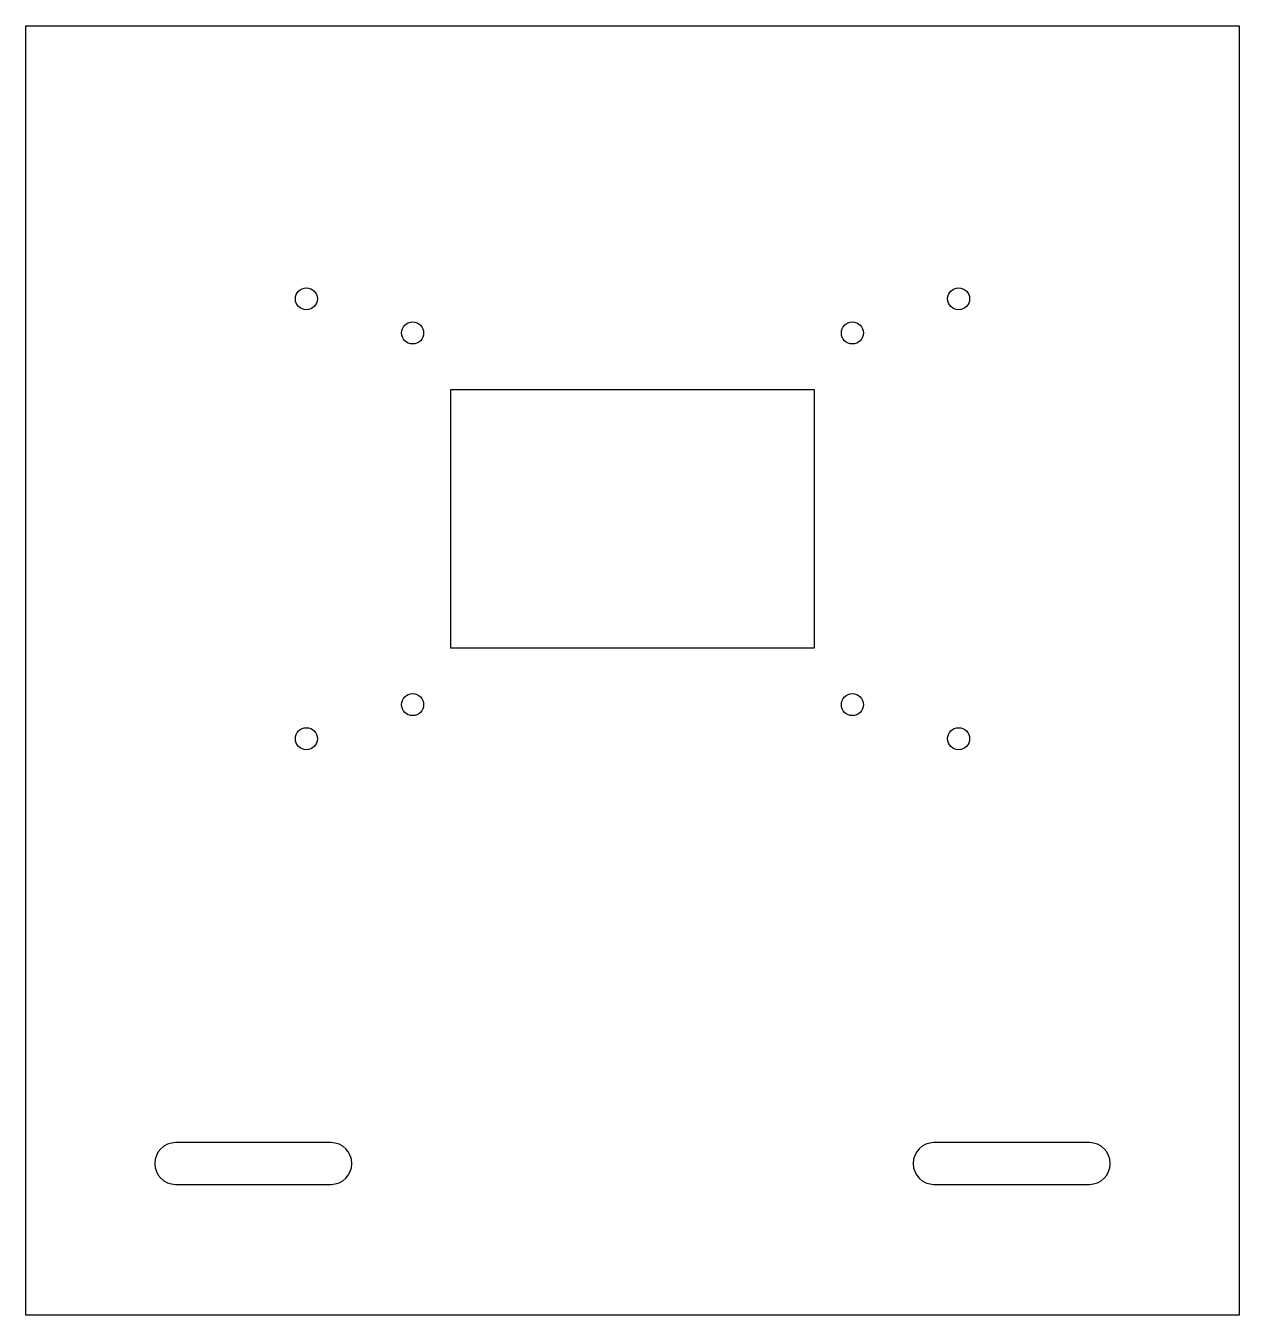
# Model space of a CAD drawing. Header units: millimetres. Extents: x 0 to 160, y 0 to 170.
import ezdxf

# ---------------------------------------------------------------- set-up
doc = ezdxf.new("R2010")
doc.units = ezdxf.units.MM

msp = doc.modelspace()

# ---------------------------------------------------------------- linework, layer by layer
for p, q in [((0, 0), (0, 170)), ((0, 170), (160, 170)), ((160, 170), (160, 0)), ((56, 122), (56, 88)), ((104, 122), (56, 122)), ((104, 88), (104, 122)), ((56, 88), (104, 88)), ((40.25, 22.75), (19.75, 22.75)), ((140.25, 22.75), (119.75, 22.75)), ((19.75, 17.25), (40.25, 17.25)), ((119.75, 17.25), (140.25, 17.25)), ((160, 0), (0, 0))]:
    msp.add_line(p, q)
for centre in [(37, 134), (123, 134), (51, 129.5), (109, 129.5), (51, 80.5), (109, 80.5), (37, 76), (123, 76)]:
    msp.add_circle(centre, 1.45)
for centre, start, end in [((19.75, 20), 90, 270), ((40.25, 20), -90, 90), ((119.75, 20), 90, 270), ((140.25, 20), -90, 90)]:
    msp.add_arc(centre, 2.75, start, end)

doc.saveas('drawing.dxf')
